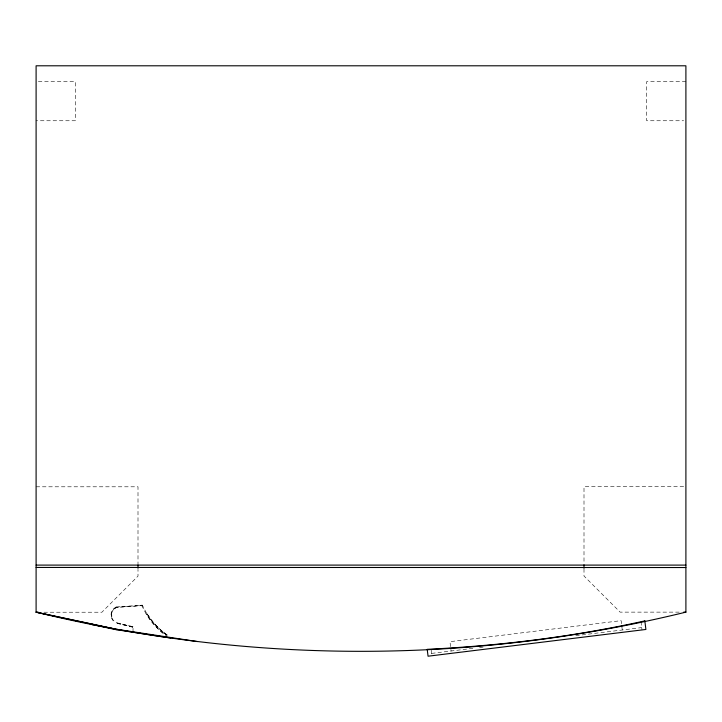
<?xml version="1.0" encoding="UTF-8"?>
<svg xmlns="http://www.w3.org/2000/svg" width="722" height="722" viewBox="0 0 722 722"><rect width="100%" height="100%" fill="white"/><g stroke="black" fill="none" stroke-linecap="round" stroke-linejoin="round"><path stroke-width="0.54" stroke-dasharray="3.61 2.71" d="M111.612 612.951L111.955 618.041L111.396 615.478M111.612 613.041L112.569 610.613L116.332 607.292L142.279 605.587M116.224 606.913L113.941 608.466A8.709 8.709 0 0 0 114.897 622.256M114.193 608.745L116.332 607.382L142.46 605.568M431.657 653.392L475.229 648.04M479.616 647.508L483.054 647.083M575.795 635.694L641.714 627.598M116.224 606.994L142.252 605.108L146.358 612.897A75.467 75.467 0 0 0 167.044 635.107M38.338 81.559L75.296 81.559L75.296 120.755L36.1 120.755M685.9 81.559L646.704 81.559L646.704 120.755L683.662 120.755M36.1 486.799L138.001 486.799L138.001 563.819M683.662 486.718L583.999 486.718L583.999 563.738M43.907 612.22L101.883 612.22L138.001 576.102L138.001 569.405M679.212 612.13L620.117 612.13L583.999 576.012L583.999 568.205M116.332 607.382A8.321 8.321 0 0 0 117.415 622.996L133.019 626.741L133.019 632.301M117.415 622.996L133.019 626.831M117.298 623.285L132.622 627.048L132.622 629.927M132.622 627.138L117.298 623.375L114.897 622.165M163.56 632.391L168.009 635.55L163.56 632.472L157.08 626.543M141.711 605.532L146.079 613.817A76.252 76.252 0 0 0 163.461 633.609L167.314 636.344M157.08 626.633L151.322 619.981L146.358 612.807A75.467 75.467 0 0 0 167.937 635.649M640.992 621.705L642.002 629.936M622.265 629.99L621.119 620.649L449.959 641.668L451.106 651.009M431.269 650.26L431.946 655.729M163.461 633.519A76.252 76.252 0 0 1 146.079 613.736"/><path stroke-width="1.08" d="M91.811 624.007L92.461 624.638M36.1 565.1L685.9 565.1M36.1 567.447L685.9 567.537M685.9 612.22L685.9 65.792L36.1 65.792L36.1 612.22L38.329 612.22M683.671 612.13L685.9 612.13A1366.304 1366.304 0 0 1 36.1 612.13L116.296 629.232L197.377 641.578M91.748 624.44L117.072 629.891M117.072 629.801L170.672 637.995L170.672 637.454M36.1 612.22L114.491 628.934M583.999 564.848L583.999 568.205M138.001 564.938L138.001 568.286M644.836 620.884C573.358 636.813 500.319 645.757 427.207 649.331L428.056 656.208L645.892 629.458L644.836 620.884"/></g></svg>
